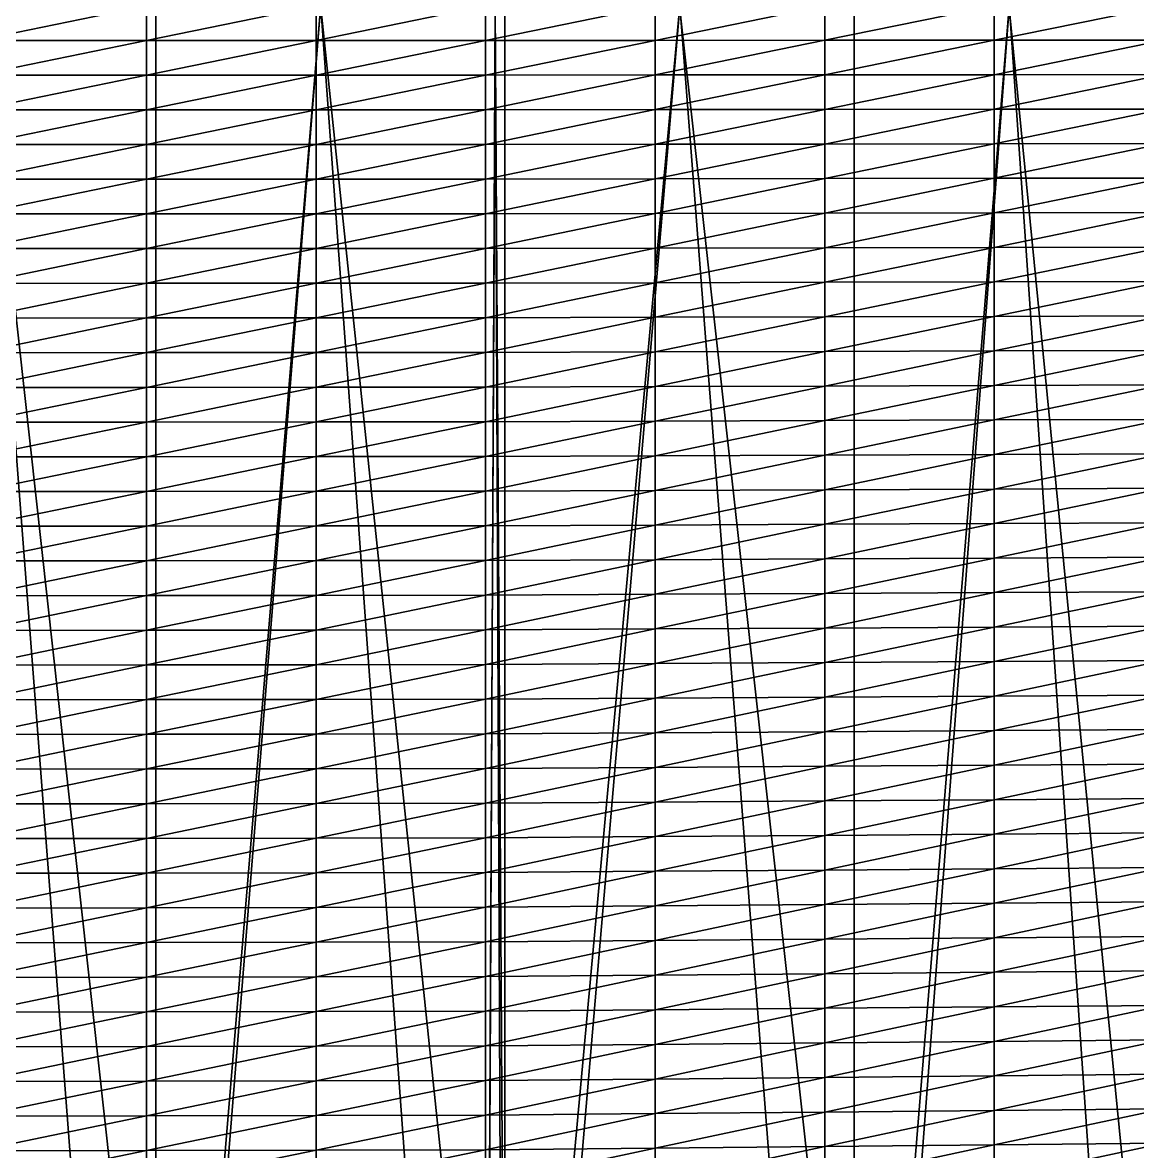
# Model space of a CAD drawing. Header units: metres. Extents: x -3 to 177, y -14 to 14.
# Drawn here: x 126.06 to 133.13, y -7.27 to -0.11 of the extents above; entities that cross this region are included whole.
import ezdxf

# ---------------------------------------------------------------- set-up
doc = ezdxf.new("R2010")
doc.units = ezdxf.units.M
for name, color, linetype, true_color in [('DB_2', 7, 'Continuous', 0x99866a), ('HOLD_2', 7, 'Continuous', 0x6fbad1), ('HULL', 7, 'Continuous', 0x528ba5)]:
    doc.layers.add(name, color=color, linetype=linetype, true_color=true_color)

msp = doc.modelspace()

# ---------------------------------------------------------------- linework, layer by layer
at = {"layer": 'DB_2'}
for points in [[(124.7, 14.3532, 1.75), (124.7, -14.3532, 1.75), (126.9074, -14.3481, 1.75)], [(124.7, 14.3532, 1.75), (126.9074, -14.3481, 1.75), (126.9074, 14.3481, 1.75)], [(126.9074, 14.3481, 1.75), (126.9074, -14.3481, 1.75), (129, -14.343, 1.75)], [(126.9074, 14.3481, 1.75), (129, -14.343, 1.75), (129, 14.343, 1.75)], [(129, 14.343, 1.75), (129, -14.343, 1.75), (129.1222, -14.3397, 1.75)], [(129, 14.343, 1.75), (129.1222, -14.3397, 1.75), (129.1222, 14.3397, 1.75)], [(129.1222, 14.3397, 1.75), (129.1222, -14.3397, 1.75), (131.3369, -14.2797, 1.75)], [(129.1222, 14.3397, 1.75), (131.3369, -14.2797, 1.75), (131.3369, 14.2797, 1.75)], [(131.3369, 14.2797, 1.75), (131.3369, -14.2797, 1.75), (133.3, -14.2248, 1.75)], [(131.3369, 14.2797, 1.75), (133.3, -14.2248, 1.75), (133.3, 14.2248, 1.75)], [(124.7, -12.5475), (124.7, 12.5475), (126.9074, 12.5399)], [(124.7, -12.5475), (126.9074, 12.5399), (126.9074, -12.5399)], [(126.9074, -12.5399), (126.9074, 12.5399), (129, 12.5328)], [(126.9074, -12.5399), (129, 12.5328), (129, -12.5328)], [(129, -12.5328), (129, 12.5328), (129.1222, 12.091)], [(129, -12.5328), (129.1222, 12.091), (129.1222, -12.091)], [(129.1222, -12.091), (129.1222, 12.091), (131.3369, 12.0545)], [(129.1222, -12.091), (131.3369, 12.0545), (131.3369, -12.0545)], [(131.3369, -12.0545), (131.3369, 12.0545), (133.3, 12.0221)], [(131.3369, -12.0545), (133.3, 12.0221), (133.3, -12.0221)]]:
    msp.add_3dface(points, dxfattribs=at)
at = {"layer": 'HOLD_2'}
for points in [[(124.7, -13.0492, 1.75), (124.7, 13.0492, 1.75), (126.9074, 13.0441, 1.75)], [(124.7, -13.0492, 1.75), (126.9074, 13.0441, 1.75), (126.9074, -13.0441, 1.75)], [(126.9074, -13.0441, 1.75), (126.9074, 13.0441, 1.75), (129, 13.039, 1.75)], [(126.9074, -13.0441, 1.75), (129, 13.039, 1.75), (129, -13.039, 1.75)], [(129, -13.039, 1.75), (129, 13.039, 1.75), (129.1222, 13.0357, 1.75)], [(129, -13.039, 1.75), (129.1222, 13.0357, 1.75), (129.1222, -13.0357, 1.75)], [(129.1222, -13.0357, 1.75), (129.1222, 13.0357, 1.75), (131.3369, 12.9757, 1.75)], [(129.1222, -13.0357, 1.75), (131.3369, 12.9757, 1.75), (131.3369, -12.9757, 1.75)], [(131.3369, -12.9757, 1.75), (131.3369, 12.9757, 1.75), (133.3, 12.9207, 1.75)], [(131.3369, -12.9757, 1.75), (133.3, 12.9207, 1.75), (133.3, -12.9207, 1.75)], [(124.7, 9.996, 14.6), (124.7, -9.996, 14.6), (126.9074, -9.996, 14.6)], [(124.7, 9.996, 14.6), (126.9074, -9.996, 14.6), (126.9074, 9.996, 14.6)], [(126.9074, 9.996, 14.6), (126.9074, -9.996, 14.6), (129, -9.996, 14.6)], [(126.9074, 9.996, 14.6), (129, -9.996, 14.6), (129, 9.996, 14.6)], [(129, 9.996, 14.6), (129, -9.996, 14.6), (129.1222, -9.996, 14.6)], [(129, 9.996, 14.6), (129.1222, -9.996, 14.6), (129.1222, 9.996, 14.6)], [(129.1222, 9.996, 14.6), (129.1222, -9.996, 14.6), (131.3369, -9.996, 14.6)], [(129.1222, 9.996, 14.6), (131.3369, -9.996, 14.6), (131.3369, 9.996, 14.6)], [(131.3369, 9.996, 14.6), (131.3369, -9.996, 14.6), (133.3, -9.996, 14.6)], [(131.3369, 9.996, 14.6), (133.3, -9.996, 14.6), (133.3, 9.996, 14.6)]]:
    msp.add_3dface(points, dxfattribs=at)
at = {"layer": 'HULL'}
for points in [[(125.775, -0.2201), (125.775, 0), (126.85, 0)], [(125.775, -0.2201), (126.85, 0), (126.85, -0.22)], [(126.85, -0.22), (126.85, 0), (127.925, 0)], [(126.85, -0.22), (127.925, 0), (127.925, -0.2199)], [(127.925, -0.2199), (127.925, 0), (129, 0)], [(127.925, -0.2199), (129, 0), (129, -0.2199)], [(129, -0.2199), (129, 0), (130.075, 0)], [(129, -0.2199), (130.075, 0), (130.075, -0.2196)], [(130.075, -0.2196), (130.075, 0), (131.15, 0)], [(130.075, -0.2196), (131.15, 0), (131.15, -0.2192)], [(131.15, -0.2192), (131.15, 0), (132.225, 0)], [(131.15, -0.2192), (132.225, 0), (132.225, -0.2189)], [(132.225, -0.2189), (132.225, 0), (133.3, 0)], [(132.225, -0.2189), (133.3, 0), (133.3, -0.2186)], [(125.775, -0.4401), (125.775, -0.2201), (126.85, -0.22)], [(125.775, -0.4401), (126.85, -0.22), (126.85, -0.44)], [(126.85, -0.44), (126.85, -0.22), (127.925, -0.2199)], [(126.85, -0.44), (127.925, -0.2199), (127.925, -0.4399)], [(127.925, -0.4399), (127.925, -0.2199), (129, -0.2199)], [(127.925, -0.4399), (129, -0.2199), (129, -0.4397)], [(129, -0.4397), (129, -0.2199), (130.075, -0.2196)], [(129, -0.4397), (130.075, -0.2196), (130.075, -0.4391)], [(130.075, -0.4391), (130.075, -0.2196), (131.15, -0.2192)], [(130.075, -0.4391), (131.15, -0.2192), (131.15, -0.4385)], [(131.15, -0.4385), (131.15, -0.2192), (132.225, -0.2189)], [(131.15, -0.4385), (132.225, -0.2189), (132.225, -0.4378)], [(132.225, -0.4378), (132.225, -0.2189), (133.3, -0.2186)], [(132.225, -0.4378), (133.3, -0.2186), (133.3, -0.4372)], [(125.775, -0.6602), (125.775, -0.4401), (126.85, -0.44)], [(125.775, -0.6602), (126.85, -0.44), (126.85, -0.66)], [(126.85, -0.66), (126.85, -0.44), (127.925, -0.4399)], [(126.85, -0.66), (127.925, -0.4399), (127.925, -0.6598)], [(127.925, -0.6598), (127.925, -0.4399), (129, -0.4397)], [(127.925, -0.6598), (129, -0.4397), (129, -0.6596)], [(129, -0.6596), (129, -0.4397), (130.075, -0.4391)], [(129, -0.6596), (130.075, -0.4391), (130.075, -0.6587)], [(130.075, -0.6587), (130.075, -0.4391), (131.15, -0.4385)], [(130.075, -0.6587), (131.15, -0.4385), (131.15, -0.6577)], [(131.15, -0.6577), (131.15, -0.4385), (132.225, -0.4378)], [(131.15, -0.6577), (132.225, -0.4378), (132.225, -0.6567)], [(132.225, -0.6567), (132.225, -0.4378), (133.3, -0.4372)], [(132.225, -0.6567), (133.3, -0.4372), (133.3, -0.6558)], [(125.775, -0.8803), (125.775, -0.6602), (126.85, -0.66)], [(125.775, -0.8803), (126.85, -0.66), (126.85, -0.88)], [(126.85, -0.88), (126.85, -0.66), (127.925, -0.6598)], [(126.85, -0.88), (127.925, -0.6598), (127.925, -0.8797)], [(127.925, -0.8797), (127.925, -0.6598), (129, -0.6596)], [(127.925, -0.8797), (129, -0.6596), (129, -0.8795)], [(129, -0.8795), (129, -0.6596), (130.075, -0.6587)], [(129, -0.8795), (130.075, -0.6587), (130.075, -0.8782)], [(130.075, -0.8782), (130.075, -0.6587), (131.15, -0.6577)], [(130.075, -0.8782), (131.15, -0.6577), (131.15, -0.8769)], [(131.15, -0.8769), (131.15, -0.6577), (132.225, -0.6567)], [(131.15, -0.8769), (132.225, -0.6567), (132.225, -0.8756)], [(132.225, -0.8756), (132.225, -0.6567), (133.3, -0.6558)], [(132.225, -0.8756), (133.3, -0.6558), (133.3, -0.8743)], [(125.775, -1.1003), (125.775, -0.8803), (126.85, -0.88)], [(125.775, -1.1003), (126.85, -0.88), (126.85, -1.1)], [(126.85, -1.1), (126.85, -0.88), (127.925, -0.8797)], [(126.85, -1.1), (127.925, -0.8797), (127.925, -1.0997)], [(127.925, -1.0997), (127.925, -0.8797), (129, -0.8795)], [(127.925, -1.0997), (129, -0.8795), (129, -1.0994)], [(129, -1.0994), (129, -0.8795), (130.075, -0.8782)], [(129, -1.0994), (130.075, -0.8782), (130.075, -1.0978)], [(130.075, -1.0978), (130.075, -0.8782), (131.15, -0.8769)], [(130.075, -1.0978), (131.15, -0.8769), (131.15, -1.0961)], [(131.15, -1.0961), (131.15, -0.8769), (132.225, -0.8756)], [(131.15, -1.0961), (132.225, -0.8756), (132.225, -1.0945)], [(132.225, -1.0945), (132.225, -0.8756), (133.3, -0.8743)], [(132.225, -1.0945), (133.3, -0.8743), (133.3, -1.0929)], [(125.775, -1.3204), (125.775, -1.1003), (126.85, -1.1)], [(125.775, -1.3204), (126.85, -1.1), (126.85, -1.32)], [(126.85, -1.32), (126.85, -1.1), (127.925, -1.0997)], [(126.85, -1.32), (127.925, -1.0997), (127.925, -1.3196)], [(127.925, -1.3196), (127.925, -1.0997), (129, -1.0994)], [(127.925, -1.3196), (129, -1.0994), (129, -1.3192)], [(129, -1.3192), (129, -1.0994), (130.075, -1.0978)], [(129, -1.3192), (130.075, -1.0978), (130.075, -1.3173)], [(130.075, -1.3173), (130.075, -1.0978), (131.15, -1.0961)], [(130.075, -1.3173), (131.15, -1.0961), (131.15, -1.3154)], [(131.15, -1.3154), (131.15, -1.0961), (132.225, -1.0945)], [(131.15, -1.3154), (132.225, -1.0945), (132.225, -1.3134)], [(132.225, -1.3134), (132.225, -1.0945), (133.3, -1.0929)], [(132.225, -1.3134), (133.3, -1.0929), (133.3, -1.3115)], [(125.775, -1.5405), (125.775, -1.3204), (126.85, -1.32)], [(125.775, -1.5405), (126.85, -1.32), (126.85, -1.54)], [(126.85, -1.54), (126.85, -1.32), (127.925, -1.3196)], [(126.85, -1.54), (127.925, -1.3196), (127.925, -1.5396)], [(127.925, -1.5396), (127.925, -1.3196), (129, -1.3192)], [(127.925, -1.5396), (129, -1.3192), (129, -1.5391)], [(129, -1.5391), (129, -1.3192), (130.075, -1.3173)], [(129, -1.5391), (130.075, -1.3173), (130.075, -1.5369)], [(130.075, -1.5369), (130.075, -1.3173), (131.15, -1.3154)], [(130.075, -1.5369), (131.15, -1.3154), (131.15, -1.5346)], [(131.15, -1.5346), (131.15, -1.3154), (132.225, -1.3134)], [(131.15, -1.5346), (132.225, -1.3134), (132.225, -1.5323)], [(132.225, -1.5323), (132.225, -1.3134), (133.3, -1.3115)], [(132.225, -1.5323), (133.3, -1.3115), (133.3, -1.5301)], [(125.775, -1.7605), (125.775, -1.5405), (126.85, -1.54)], [(125.775, -1.7605), (126.85, -1.54), (126.85, -1.76)], [(126.85, -1.76), (126.85, -1.54), (127.925, -1.5396)], [(126.85, -1.76), (127.925, -1.5396), (127.925, -1.7595)], [(127.925, -1.7595), (127.925, -1.5396), (129, -1.5391)], [(127.925, -1.7595), (129, -1.5391), (129, -1.759)], [(129, -1.759), (129, -1.5391), (130.075, -1.5369)], [(129, -1.759), (130.075, -1.5369), (130.075, -1.7564)], [(130.075, -1.7564), (130.075, -1.5369), (131.15, -1.5346)], [(130.075, -1.7564), (131.15, -1.5346), (131.15, -1.7538)], [(131.15, -1.7538), (131.15, -1.5346), (132.225, -1.5323)], [(131.15, -1.7538), (132.225, -1.5323), (132.225, -1.7512)], [(132.225, -1.7512), (132.225, -1.5323), (133.3, -1.5301)], [(132.225, -1.7512), (133.3, -1.5301), (133.3, -1.7487)], [(125.775, -1.9806), (125.775, -1.7605), (126.85, -1.76)], [(125.775, -1.9806), (126.85, -1.76), (126.85, -1.98)], [(126.85, -1.98), (126.85, -1.76), (127.925, -1.7595)], [(126.85, -1.98), (127.925, -1.7595), (127.925, -1.9794)], [(127.925, -1.9794), (127.925, -1.7595), (129, -1.759)], [(127.925, -1.9794), (129, -1.759), (129, -1.9789)], [(129, -1.9789), (129, -1.759), (130.075, -1.7564)], [(129, -1.9789), (130.075, -1.7564), (130.075, -1.976)], [(130.075, -1.976), (130.075, -1.7564), (131.15, -1.7538)], [(130.075, -1.976), (131.15, -1.7538), (131.15, -1.9731)], [(131.15, -1.9731), (131.15, -1.7538), (132.225, -1.7512)], [(131.15, -1.9731), (132.225, -1.7512), (132.225, -1.9702)], [(132.225, -1.9702), (132.225, -1.7512), (133.3, -1.7487)], [(132.225, -1.9702), (133.3, -1.7487), (133.3, -1.9673)], [(125.775, -2.2007), (125.775, -1.9806), (126.85, -1.98)], [(125.775, -2.2007), (126.85, -1.98), (126.85, -2.2)], [(126.85, -2.2), (126.85, -1.98), (127.925, -1.9794)], [(126.85, -2.2), (127.925, -1.9794), (127.925, -2.1994)], [(127.925, -2.1994), (127.925, -1.9794), (129, -1.9789)], [(127.925, -2.1994), (129, -1.9789), (129, -2.1987)], [(129, -2.1987), (129, -1.9789), (130.075, -1.976)], [(129, -2.1987), (130.075, -1.976), (130.075, -2.1955)], [(130.075, -2.1955), (130.075, -1.976), (131.15, -1.9731)], [(130.075, -2.1955), (131.15, -1.9731), (131.15, -2.1923)], [(131.15, -2.1923), (131.15, -1.9731), (132.225, -1.9702)], [(131.15, -2.1923), (132.225, -1.9702), (132.225, -2.1891)], [(132.225, -2.1891), (132.225, -1.9702), (133.3, -1.9673)], [(132.225, -2.1891), (133.3, -1.9673), (133.3, -2.1858)], [(125.775, -2.4207), (125.775, -2.2007), (126.85, -2.2)], [(125.775, -2.4207), (126.85, -2.2), (126.85, -2.42)], [(126.85, -2.42), (126.85, -2.2), (127.925, -2.1994)], [(126.85, -2.42), (127.925, -2.1994), (127.925, -2.4193)], [(127.925, -2.4193), (127.925, -2.1994), (129, -2.1987)], [(127.925, -2.4193), (129, -2.1987), (129, -2.4186)], [(129, -2.4186), (129, -2.1987), (130.075, -2.1955)], [(129, -2.4186), (130.075, -2.1955), (130.075, -2.4151)], [(130.075, -2.4151), (130.075, -2.1955), (131.15, -2.1923)], [(130.075, -2.4151), (131.15, -2.1923), (131.15, -2.4115)], [(131.15, -2.4115), (131.15, -2.1923), (132.225, -2.1891)], [(131.15, -2.4115), (132.225, -2.1891), (132.225, -2.408)], [(132.225, -2.408), (132.225, -2.1891), (133.3, -2.1858)], [(132.225, -2.408), (133.3, -2.1858), (133.3, -2.4044)], [(125.775, -2.6408), (125.775, -2.4207), (126.85, -2.42)], [(125.775, -2.6408), (126.85, -2.42), (126.85, -2.64)], [(126.85, -2.64), (126.85, -2.42), (127.925, -2.4193)], [(126.85, -2.64), (127.925, -2.4193), (127.925, -2.6392)], [(127.925, -2.6392), (127.925, -2.4193), (129, -2.4186)], [(127.925, -2.6392), (129, -2.4186), (129, -2.6385)], [(129, -2.6385), (129, -2.4186), (130.075, -2.4151)], [(129, -2.6385), (130.075, -2.4151), (130.075, -2.6346)], [(130.075, -2.6346), (130.075, -2.4151), (131.15, -2.4115)], [(130.075, -2.6346), (131.15, -2.4115), (131.15, -2.6307)], [(131.15, -2.6307), (131.15, -2.4115), (132.225, -2.408)], [(131.15, -2.6307), (132.225, -2.408), (132.225, -2.6269)], [(132.225, -2.6269), (132.225, -2.408), (133.3, -2.4044)], [(132.225, -2.6269), (133.3, -2.4044), (133.3, -2.623)], [(125.775, -2.8609), (125.775, -2.6408), (126.85, -2.64)], [(125.775, -2.8609), (126.85, -2.64), (126.85, -2.86)], [(126.85, -2.86), (126.85, -2.64), (127.925, -2.6392)], [(126.85, -2.86), (127.925, -2.6392), (127.925, -2.8592)], [(127.925, -2.8592), (127.925, -2.6392), (129, -2.6385)], [(127.925, -2.8592), (129, -2.6385), (129, -2.8583)], [(129, -2.8583), (129, -2.6385), (130.075, -2.6346)], [(129, -2.8583), (130.075, -2.6346), (130.075, -2.8542)], [(130.075, -2.8542), (130.075, -2.6346), (131.15, -2.6307)], [(130.075, -2.8542), (131.15, -2.6307), (131.15, -2.85)], [(131.15, -2.85), (131.15, -2.6307), (132.225, -2.6269)], [(131.15, -2.85), (132.225, -2.6269), (132.225, -2.8458)], [(132.225, -2.8458), (132.225, -2.6269), (133.3, -2.623)], [(132.225, -2.8458), (133.3, -2.623), (133.3, -2.8416)], [(125.775, -3.0809), (125.775, -2.8609), (126.85, -2.86)], [(125.775, -3.0809), (126.85, -2.86), (126.85, -3.08)], [(126.85, -3.08), (126.85, -2.86), (127.925, -2.8592)], [(126.85, -3.08), (127.925, -2.8592), (127.925, -3.0791)], [(127.925, -3.0791), (127.925, -2.8592), (129, -2.8583)], [(127.925, -3.0791), (129, -2.8583), (129, -3.0782)], [(129, -3.0782), (129, -2.8583), (130.075, -2.8542)], [(129, -3.0782), (130.075, -2.8542), (130.075, -3.0737)], [(130.075, -3.0737), (130.075, -2.8542), (131.15, -2.85)], [(130.075, -3.0737), (131.15, -2.85), (131.15, -3.0692)], [(131.15, -3.0692), (131.15, -2.85), (132.225, -2.8458)], [(131.15, -3.0692), (132.225, -2.8458), (132.225, -3.0647)], [(132.225, -3.0647), (132.225, -2.8458), (133.3, -2.8416)], [(132.225, -3.0647), (133.3, -2.8416), (133.3, -3.0602)], [(129, -3.2981), (129, -3.0782), (130.075, -3.0737)], [(129, -3.2981), (130.075, -3.0737), (130.075, -3.2933)], [(130.075, -3.2933), (130.075, -3.0737), (131.15, -3.0692)], [(130.075, -3.2933), (131.15, -3.0692), (131.15, -3.2884)], [(131.15, -3.2884), (131.15, -3.0692), (132.225, -3.0647)], [(131.15, -3.2884), (132.225, -3.0647), (132.225, -3.2836)], [(132.225, -3.2836), (132.225, -3.0647), (133.3, -3.0602)], [(132.225, -3.2836), (133.3, -3.0602), (133.3, -3.2788)], [(125.775, -3.301), (125.775, -3.0809), (126.85, -3.08)], [(125.775, -3.301), (126.85, -3.08), (126.85, -3.3)], [(126.85, -3.3), (126.85, -3.08), (127.925, -3.0791)], [(126.85, -3.3), (127.925, -3.0791), (127.925, -3.2991)], [(127.925, -3.2991), (127.925, -3.0791), (129, -3.0782)], [(127.925, -3.2991), (129, -3.0782), (129, -3.2981)], [(130.075, -3.5128), (130.075, -3.2933), (131.15, -3.2884)], [(130.075, -3.5128), (131.15, -3.2884), (131.15, -3.5077)], [(131.15, -3.5077), (131.15, -3.2884), (132.225, -3.2836)], [(131.15, -3.5077), (132.225, -3.2836), (132.225, -3.5025)], [(132.225, -3.5025), (132.225, -3.2836), (133.3, -3.2788)], [(132.225, -3.5025), (133.3, -3.2788), (133.3, -3.4973)], [(125.775, -3.5211), (125.775, -3.301), (126.85, -3.3)], [(125.775, -3.5211), (126.85, -3.3), (126.85, -3.52)], [(126.85, -3.52), (126.85, -3.3), (127.925, -3.2991)], [(126.85, -3.52), (127.925, -3.2991), (127.925, -3.519)], [(127.925, -3.519), (127.925, -3.2991), (129, -3.2981)], [(127.925, -3.519), (129, -3.2981), (129, -3.518)], [(129, -3.518), (129, -3.2981), (130.075, -3.2933)], [(129, -3.518), (130.075, -3.2933), (130.075, -3.5128)], [(131.15, -3.7269), (131.15, -3.5077), (132.225, -3.5025)], [(131.15, -3.7269), (132.225, -3.5025), (132.225, -3.7214)], [(132.225, -3.7214), (132.225, -3.5025), (133.3, -3.4973)], [(132.225, -3.7214), (133.3, -3.4973), (133.3, -3.7159)], [(125.775, -3.7411), (125.775, -3.5211), (126.85, -3.52)], [(125.775, -3.7411), (126.85, -3.52), (126.85, -3.74)], [(126.85, -3.74), (126.85, -3.52), (127.925, -3.519)], [(126.85, -3.74), (127.925, -3.519), (127.925, -3.7389)], [(127.925, -3.7389), (127.925, -3.519), (129, -3.518)], [(127.925, -3.7389), (129, -3.518), (129, -3.7378)], [(129, -3.7378), (129, -3.518), (130.075, -3.5128)], [(129, -3.7378), (130.075, -3.5128), (130.075, -3.7324)], [(130.075, -3.7324), (130.075, -3.5128), (131.15, -3.5077)], [(130.075, -3.7324), (131.15, -3.5077), (131.15, -3.7269)], [(131.15, -3.9461), (131.15, -3.7269), (132.225, -3.7214)], [(131.15, -3.9461), (132.225, -3.7214), (132.225, -3.9403)], [(132.225, -3.9403), (132.225, -3.7214), (133.3, -3.7159)], [(132.225, -3.9403), (133.3, -3.7159), (133.3, -3.9345)], [(125.775, -3.9612), (125.775, -3.7411), (126.85, -3.74)], [(125.775, -3.9612), (126.85, -3.74), (126.85, -3.96)], [(126.85, -3.96), (126.85, -3.74), (127.925, -3.7389)], [(126.85, -3.96), (127.925, -3.7389), (127.925, -3.9589)], [(127.925, -3.9589), (127.925, -3.7389), (129, -3.7378)], [(127.925, -3.9589), (129, -3.7378), (129, -3.9577)], [(129, -3.9577), (129, -3.7378), (130.075, -3.7324)], [(129, -3.9577), (130.075, -3.7324), (130.075, -3.9519)], [(130.075, -3.9519), (130.075, -3.7324), (131.15, -3.7269)], [(130.075, -3.9519), (131.15, -3.7269), (131.15, -3.9461)], [(132.225, -4.1592), (132.225, -3.9403), (133.3, -3.9345)], [(132.225, -4.1592), (133.3, -3.9345), (133.3, -4.1531)], [(125.775, -4.1813), (125.775, -3.9612), (126.85, -3.96)], [(125.775, -4.1813), (126.85, -3.96), (126.85, -4.18)], [(126.85, -4.18), (126.85, -3.96), (127.925, -3.9589)], [(126.85, -4.18), (127.925, -3.9589), (127.925, -4.1788)], [(127.925, -4.1788), (127.925, -3.9589), (129, -3.9577)], [(127.925, -4.1788), (129, -3.9577), (129, -4.1776)], [(129, -4.1776), (129, -3.9577), (130.075, -3.9519)], [(129, -4.1776), (130.075, -3.9519), (130.075, -4.1715)], [(130.075, -4.1715), (130.075, -3.9519), (131.15, -3.9461)], [(130.075, -4.1715), (131.15, -3.9461), (131.15, -4.1653)], [(131.15, -4.1653), (131.15, -3.9461), (132.225, -3.9403)], [(131.15, -4.1653), (132.225, -3.9403), (132.225, -4.1592)], [(125.775, -4.4013), (125.775, -4.1813), (126.85, -4.18)], [(125.775, -4.4013), (126.85, -4.18), (126.85, -4.4)], [(126.85, -4.4), (126.85, -4.18), (127.925, -4.1788)], [(126.85, -4.4), (127.925, -4.1788), (127.925, -4.3987)], [(127.925, -4.3987), (127.925, -4.1788), (129, -4.1776)], [(127.925, -4.3987), (129, -4.1776), (129, -4.3975)], [(129, -4.3975), (129, -4.1776), (130.075, -4.1715)], [(129, -4.3975), (130.075, -4.1715), (130.075, -4.391)], [(130.075, -4.391), (130.075, -4.1715), (131.15, -4.1653)], [(130.075, -4.391), (131.15, -4.1653), (131.15, -4.3846)], [(131.15, -4.3846), (131.15, -4.1653), (132.225, -4.1592)], [(131.15, -4.3846), (132.225, -4.1592), (132.225, -4.3781)], [(132.225, -4.3781), (132.225, -4.1592), (133.3, -4.1531)], [(132.225, -4.3781), (133.3, -4.1531), (133.3, -4.3717)], [(125.775, -4.6214), (125.775, -4.4013), (126.85, -4.4)], [(125.775, -4.6214), (126.85, -4.4), (126.85, -4.62)], [(126.85, -4.62), (126.85, -4.4), (127.925, -4.3987)], [(126.85, -4.62), (127.925, -4.3987), (127.925, -4.6187)], [(127.925, -4.6187), (127.925, -4.3987), (129, -4.3975)], [(127.925, -4.6187), (129, -4.3975), (129, -4.6173)], [(129, -4.6173), (129, -4.3975), (130.075, -4.391)], [(129, -4.6173), (130.075, -4.391), (130.075, -4.6106)], [(130.075, -4.6106), (130.075, -4.391), (131.15, -4.3846)], [(130.075, -4.6106), (131.15, -4.3846), (131.15, -4.6038)], [(131.15, -4.6038), (131.15, -4.3846), (132.225, -4.3781)], [(131.15, -4.6038), (132.225, -4.3781), (132.225, -4.597)], [(132.225, -4.597), (132.225, -4.3781), (133.3, -4.3717)], [(132.225, -4.597), (133.3, -4.3717), (133.3, -4.5903)], [(125.775, -4.8415), (125.775, -4.6214), (126.85, -4.62)], [(125.775, -4.8415), (126.85, -4.62), (126.85, -4.84)], [(126.85, -4.84), (126.85, -4.62), (127.925, -4.6187)], [(126.85, -4.84), (127.925, -4.6187), (127.925, -4.8386)], [(127.925, -4.8386), (127.925, -4.6187), (129, -4.6173)], [(127.925, -4.8386), (129, -4.6173), (129, -4.8372)], [(129, -4.8372), (129, -4.6173), (130.075, -4.6106)], [(129, -4.8372), (130.075, -4.6106), (130.075, -4.8301)], [(130.075, -4.8301), (130.075, -4.6106), (131.15, -4.6038)], [(130.075, -4.8301), (131.15, -4.6038), (131.15, -4.823)], [(131.15, -4.823), (131.15, -4.6038), (132.225, -4.597)], [(131.15, -4.823), (132.225, -4.597), (132.225, -4.8159)], [(132.225, -4.8159), (132.225, -4.597), (133.3, -4.5903)], [(132.225, -4.8159), (133.3, -4.5903), (133.3, -4.8088)], [(125.775, -5.0615), (125.775, -4.8415), (126.85, -4.84)], [(125.775, -5.0615), (126.85, -4.84), (126.85, -5.06)], [(126.85, -5.06), (126.85, -4.84), (127.925, -4.8386)], [(126.85, -5.06), (127.925, -4.8386), (127.925, -5.0586)], [(127.925, -5.0586), (127.925, -4.8386), (129, -4.8372)], [(127.925, -5.0586), (129, -4.8372), (129, -5.0571)], [(129, -5.0571), (129, -4.8372), (130.075, -4.8301)], [(129, -5.0571), (130.075, -4.8301), (130.075, -5.0497)], [(130.075, -5.0497), (130.075, -4.8301), (131.15, -4.823)], [(130.075, -5.0497), (131.15, -4.823), (131.15, -5.0423)], [(131.15, -5.0423), (131.15, -4.823), (132.225, -4.8159)], [(131.15, -5.0423), (132.225, -4.8159), (132.225, -5.0348)], [(132.225, -5.0348), (132.225, -4.8159), (133.3, -4.8088)], [(132.225, -5.0348), (133.3, -4.8088), (133.3, -5.0274)], [(125.775, -5.2816), (125.775, -5.0615), (126.85, -5.06)], [(125.775, -5.2816), (126.85, -5.06), (126.85, -5.28)], [(126.85, -5.28), (126.85, -5.06), (127.925, -5.0586)], [(126.85, -5.28), (127.925, -5.0586), (127.925, -5.2785)], [(127.925, -5.2785), (127.925, -5.0586), (129, -5.0571)], [(127.925, -5.2785), (129, -5.0571), (129, -5.277)], [(129, -5.277), (129, -5.0571), (130.075, -5.0497)], [(129, -5.277), (130.075, -5.0497), (130.075, -5.2692)], [(130.075, -5.2692), (130.075, -5.0497), (131.15, -5.0423)], [(130.075, -5.2692), (131.15, -5.0423), (131.15, -5.2615)], [(131.15, -5.2615), (131.15, -5.0423), (132.225, -5.0348)], [(131.15, -5.2615), (132.225, -5.0348), (132.225, -5.2537)], [(132.225, -5.2537), (132.225, -5.0348), (133.3, -5.0274)], [(132.225, -5.2537), (133.3, -5.0274), (133.3, -5.246)], [(125.775, -5.5017), (125.775, -5.2816), (126.85, -5.28)], [(125.775, -5.5017), (126.85, -5.28), (126.85, -5.5)], [(126.85, -5.5), (126.85, -5.28), (127.925, -5.2785)], [(126.85, -5.5), (127.925, -5.2785), (127.925, -5.4984)], [(127.925, -5.4984), (127.925, -5.2785), (129, -5.277)], [(127.925, -5.4984), (129, -5.277), (129, -5.4968)], [(129, -5.4968), (129, -5.277), (130.075, -5.2692)], [(129, -5.4968), (130.075, -5.2692), (130.075, -5.4888)], [(130.075, -5.4888), (130.075, -5.2692), (131.15, -5.2615)], [(130.075, -5.4888), (131.15, -5.2615), (131.15, -5.4807)], [(131.15, -5.4807), (131.15, -5.2615), (132.225, -5.2537)], [(131.15, -5.4807), (132.225, -5.2537), (132.225, -5.4727)], [(132.225, -5.4727), (132.225, -5.2537), (133.3, -5.246)], [(132.225, -5.4727), (133.3, -5.246), (133.3, -5.4646)], [(125.775, -5.7217), (125.775, -5.5017), (126.85, -5.5)], [(125.775, -5.7217), (126.85, -5.5), (126.85, -5.72)], [(126.85, -5.72), (126.85, -5.5), (127.925, -5.4984)], [(126.85, -5.72), (127.925, -5.4984), (127.925, -5.7184)], [(127.925, -5.7184), (127.925, -5.4984), (129, -5.4968)], [(127.925, -5.7184), (129, -5.4968), (129, -5.7167)], [(129, -5.7167), (129, -5.4968), (130.075, -5.4888)], [(129, -5.7167), (130.075, -5.4888), (130.075, -5.7083)], [(130.075, -5.7083), (130.075, -5.4888), (131.15, -5.4807)], [(130.075, -5.7083), (131.15, -5.4807), (131.15, -5.6999)], [(131.15, -5.6999), (131.15, -5.4807), (132.225, -5.4727)], [(131.15, -5.6999), (132.225, -5.4727), (132.225, -5.6916)], [(132.225, -5.6916), (132.225, -5.4727), (133.3, -5.4646)], [(132.225, -5.6916), (133.3, -5.4646), (133.3, -5.6832)], [(125.775, -5.9418), (125.775, -5.7217), (126.85, -5.72)], [(125.775, -5.9418), (126.85, -5.72), (126.85, -5.9401)], [(126.85, -5.9401), (126.85, -5.72), (127.925, -5.7184)], [(126.85, -5.9401), (127.925, -5.7184), (127.925, -5.9383)], [(127.925, -5.9383), (127.925, -5.7184), (129, -5.7167)], [(127.925, -5.9383), (129, -5.7167), (129, -5.9366)], [(129, -5.9366), (129, -5.7167), (130.075, -5.7083)], [(129, -5.9366), (130.075, -5.7083), (130.075, -5.9279)], [(130.075, -5.9279), (130.075, -5.7083), (131.15, -5.6999)], [(130.075, -5.9279), (131.15, -5.6999), (131.15, -5.9192)], [(131.15, -5.9192), (131.15, -5.6999), (132.225, -5.6916)], [(131.15, -5.9192), (132.225, -5.6916), (132.225, -5.9105)], [(132.225, -5.9105), (132.225, -5.6916), (133.3, -5.6832)], [(132.225, -5.9105), (133.3, -5.6832), (133.3, -5.9018)], [(125.775, -6.1619), (125.775, -5.9418), (126.85, -5.9401)], [(125.775, -6.1619), (126.85, -5.9401), (126.85, -6.1601)], [(126.85, -6.1601), (126.85, -5.9401), (127.925, -5.9383)], [(126.85, -6.1601), (127.925, -5.9383), (127.925, -6.1582)], [(127.925, -6.1582), (127.925, -5.9383), (129, -5.9366)], [(127.925, -6.1582), (129, -5.9366), (129, -6.1564)], [(129, -6.1564), (129, -5.9366), (130.075, -5.9279)], [(129, -6.1564), (130.075, -5.9279), (130.075, -6.1474)], [(130.075, -6.1474), (130.075, -5.9279), (131.15, -5.9192)], [(130.075, -6.1474), (131.15, -5.9192), (131.15, -6.1384)], [(131.15, -6.1384), (131.15, -5.9192), (132.225, -5.9105)], [(131.15, -6.1384), (132.225, -5.9105), (132.225, -6.1294)], [(132.225, -6.1294), (132.225, -5.9105), (133.3, -5.9018)], [(132.225, -6.1294), (133.3, -5.9018), (133.3, -6.1203)], [(129, -6.3763), (129, -6.1564), (130.075, -6.1474)], [(129, -6.3763), (130.075, -6.1474), (130.075, -6.367)], [(130.075, -6.367), (130.075, -6.1474), (131.15, -6.1384)], [(130.075, -6.367), (131.15, -6.1384), (131.15, -6.3576)], [(131.15, -6.3576), (131.15, -6.1384), (132.225, -6.1294)], [(131.15, -6.3576), (132.225, -6.1294), (132.225, -6.3483)], [(132.225, -6.3483), (132.225, -6.1294), (133.3, -6.1203)], [(132.225, -6.3483), (133.3, -6.1203), (133.3, -6.3389)], [(125.775, -6.3819), (125.775, -6.1619), (126.85, -6.1601)], [(125.775, -6.3819), (126.85, -6.1601), (126.85, -6.3801)], [(126.85, -6.3801), (126.85, -6.1601), (127.925, -6.1582)], [(126.85, -6.3801), (127.925, -6.1582), (127.925, -6.3782)], [(127.925, -6.3782), (127.925, -6.1582), (129, -6.1564)], [(127.925, -6.3782), (129, -6.1564), (129, -6.3763)], [(129, -6.5962), (129, -6.3763), (130.075, -6.367)], [(129, -6.5962), (130.075, -6.367), (130.075, -6.5865)], [(130.075, -6.5865), (130.075, -6.367), (131.15, -6.3576)], [(130.075, -6.5865), (131.15, -6.3576), (131.15, -6.5769)], [(131.15, -6.5769), (131.15, -6.3576), (132.225, -6.3483)], [(131.15, -6.5769), (132.225, -6.3483), (132.225, -6.5672)], [(132.225, -6.5672), (132.225, -6.3483), (133.3, -6.3389)], [(132.225, -6.5672), (133.3, -6.3389), (133.3, -6.5575)], [(125.775, -6.602), (125.775, -6.3819), (126.85, -6.3801)], [(125.775, -6.602), (126.85, -6.3801), (126.85, -6.6001)], [(126.85, -6.6001), (126.85, -6.3801), (127.925, -6.3782)], [(126.85, -6.6001), (127.925, -6.3782), (127.925, -6.5981)], [(127.925, -6.5981), (127.925, -6.3782), (129, -6.3763)], [(127.925, -6.5981), (129, -6.3763), (129, -6.5962)], [(130.075, -6.8061), (130.075, -6.5865), (131.15, -6.5769)], [(130.075, -6.8061), (131.15, -6.5769), (131.15, -6.7961)], [(131.15, -6.7961), (131.15, -6.5769), (132.225, -6.5672)], [(131.15, -6.7961), (132.225, -6.5672), (132.225, -6.7861)], [(132.225, -6.7861), (132.225, -6.5672), (133.3, -6.5575)], [(132.225, -6.7861), (133.3, -6.5575), (133.3, -6.7761)], [(125.775, -6.8221), (125.775, -6.602), (126.85, -6.6001)], [(125.775, -6.8221), (126.85, -6.6001), (126.85, -6.8201)], [(126.85, -6.8201), (126.85, -6.6001), (127.925, -6.5981)], [(126.85, -6.8201), (127.925, -6.5981), (127.925, -6.8181)], [(127.925, -6.8181), (127.925, -6.5981), (129, -6.5962)], [(127.925, -6.8181), (129, -6.5962), (129, -6.8161)], [(129, -6.8161), (129, -6.5962), (130.075, -6.5865)], [(129, -6.8161), (130.075, -6.5865), (130.075, -6.8061)], [(130.075, -7.0256), (130.075, -6.8061), (131.15, -6.7961)], [(130.075, -7.0256), (131.15, -6.7961), (131.15, -7.0153)], [(131.15, -7.0153), (131.15, -6.7961), (132.225, -6.7861)], [(131.15, -7.0153), (132.225, -6.7861), (132.225, -7.005)], [(132.225, -7.005), (132.225, -6.7861), (133.3, -6.7761)], [(132.225, -7.005), (133.3, -6.7761), (133.3, -6.9947)], [(125.775, -7.0421), (125.775, -6.8221), (126.85, -6.8201)], [(125.775, -7.0421), (126.85, -6.8201), (126.85, -7.0401)], [(126.85, -7.0401), (126.85, -6.8201), (127.925, -6.8181)], [(126.85, -7.0401), (127.925, -6.8181), (127.925, -7.038)], [(127.925, -7.038), (127.925, -6.8181), (129, -6.8161)], [(127.925, -7.038), (129, -6.8161), (129, -7.0359)], [(129, -7.0359), (129, -6.8161), (130.075, -6.8061)], [(129, -7.0359), (130.075, -6.8061), (130.075, -7.0256)], [(131.15, -7.2345), (131.15, -7.0153), (132.225, -7.005)], [(131.15, -7.2345), (132.225, -7.005), (132.225, -7.2239)], [(132.225, -7.2239), (132.225, -7.005), (133.3, -6.9947)], [(132.225, -7.2239), (133.3, -6.9947), (133.3, -7.2133)], [(125.775, -7.2622), (125.775, -7.0421), (126.85, -7.0401)], [(125.775, -7.2622), (126.85, -7.0401), (126.85, -7.2601)], [(126.85, -7.2601), (126.85, -7.0401), (127.925, -7.038)], [(126.85, -7.2601), (127.925, -7.038), (127.925, -7.2579)], [(127.925, -7.2579), (127.925, -7.038), (129, -7.0359)], [(127.925, -7.2579), (129, -7.0359), (129, -7.2558)], [(129, -7.2558), (129, -7.0359), (130.075, -7.0256)], [(129, -7.2558), (130.075, -7.0256), (130.075, -7.2452)], [(130.075, -7.2452), (130.075, -7.0256), (131.15, -7.0153)], [(130.075, -7.2452), (131.15, -7.0153), (131.15, -7.2345)], [(131.15, -7.4538), (131.15, -7.2345), (132.225, -7.2239)], [(131.15, -7.4538), (132.225, -7.2239), (132.225, -7.4428)], [(132.225, -7.4428), (132.225, -7.2239), (133.3, -7.2133)], [(132.225, -7.4428), (133.3, -7.2133), (133.3, -7.4318)], [(125.775, -7.4823), (125.775, -7.2622), (126.85, -7.2601)], [(125.775, -7.4823), (126.85, -7.2601), (126.85, -7.4801)], [(126.85, -7.4801), (126.85, -7.2601), (127.925, -7.2579)], [(126.85, -7.4801), (127.925, -7.2579), (127.925, -7.4779)], [(127.925, -7.4779), (127.925, -7.2579), (129, -7.2558)], [(127.925, -7.4779), (129, -7.2558), (129, -7.4757)], [(129, -7.4757), (129, -7.2558), (130.075, -7.2452)], [(129, -7.4757), (130.075, -7.2452), (130.075, -7.4647)], [(130.075, -7.4647), (130.075, -7.2452), (131.15, -7.2345)], [(130.075, -7.4647), (131.15, -7.2345), (131.15, -7.4538)]]:
    msp.add_3dface(points, dxfattribs=at)

doc.saveas('drawing.dxf')
